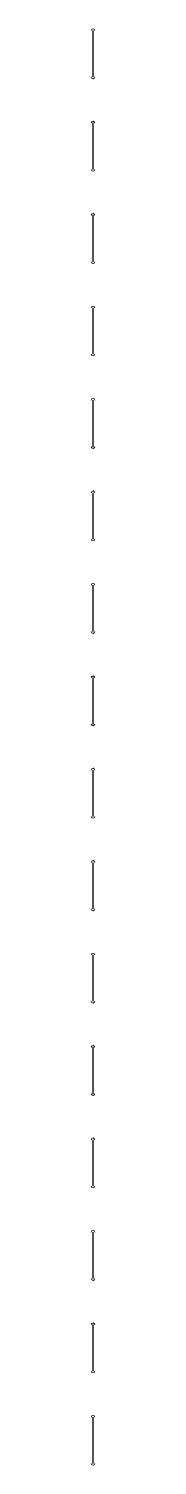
# Paper-space layout 'PATCH PANEL LAYOUT' of a CAD drawing. Header units: inches. Extents: x 0 to 12.8, y 0.2 to 9.1.
# Drawn here: x 0.898 to 0.901, y 5.7 to 6.93 of the extents above; entities that cross this region are included whole.
import ezdxf

# ---------------------------------------------------------------- set-up
doc = ezdxf.new("R2010")
doc.units = ezdxf.units.IN
doc.header["$MEASUREMENT"] = 0
doc.layers.add('97', color=94, linetype='Continuous')

psp = doc.layouts.new('PATCH PANEL LAYOUT')

# ---------------------------------------------------------------- linework, layer by layer
at = {"layer": '97', "lineweight": 25}
for p, q in [((0.9, 6.8889), (0.9, 6.9287)), ((0.9, 6.8097), (0.9, 6.8495)), ((0.9, 6.7305), (0.9, 6.7704)), ((0.9, 6.6514), (0.9, 6.6912)), ((0.9, 6.5722), (0.9, 6.612)), ((0.9, 6.493), (0.9, 6.5328)), ((0.9, 6.4138), (0.9, 6.4536)), ((0.9, 6.3346), (0.9, 6.3744)), ((0.9, 6.2554), (0.9, 6.2952)), ((0.9, 6.1762), (0.9, 6.2161)), ((0.9, 6.0971), (0.9, 6.1369)), ((0.9, 6.0179), (0.9, 6.0577)), ((0.9, 5.9387), (0.9, 5.9785)), ((0.9, 5.8595), (0.9, 5.8993)), ((0.9, 5.7803), (0.9, 5.8201)), ((0.9, 5.7011), (0.9, 5.7409))]:
    psp.add_line(p, q, dxfattribs=at)
at = {"layer": '97', "lineweight": 18}
for centre, start, end in [((0.9, 6.9287), 0, 180), ((0.9, 6.8889), 180, 0), ((0.9, 6.8495), 0, 180), ((0.9, 6.8097), 180, 0), ((0.9, 6.7704), 0, 180), ((0.9, 6.7305), 180, 0), ((0.9, 6.6912), 0, 180), ((0.9, 6.6514), 180, 0), ((0.9, 6.612), 0, 180), ((0.9, 6.5722), 180, 0), ((0.9, 6.5328), 0, 180), ((0.9, 6.493), 180, 0), ((0.9, 6.4536), 0, 180), ((0.9, 6.4138), 180, 0), ((0.9, 6.3744), 0, 180), ((0.9, 6.3346), 180, 0), ((0.9, 6.2952), 0, 180), ((0.9, 6.2554), 180, 0), ((0.9, 6.2161), 0, 180), ((0.9, 6.1762), 180, 0), ((0.9, 6.1369), 0, 180), ((0.9, 6.0971), 180, 0), ((0.9, 6.0577), 0, 180), ((0.9, 6.0179), 180, 0), ((0.9, 5.9785), 0, 180), ((0.9, 5.9387), 180, 0), ((0.9, 5.8993), 0, 180), ((0.9, 5.8595), 180, 0), ((0.9, 5.8201), 0, 180), ((0.9, 5.7803), 180, 0), ((0.9, 5.7409), 0, 180), ((0.9, 5.7011), 180, 0)]:
    psp.add_arc(centre, 0.0015, start, end, dxfattribs=at)

doc.saveas('drawing.dxf')
